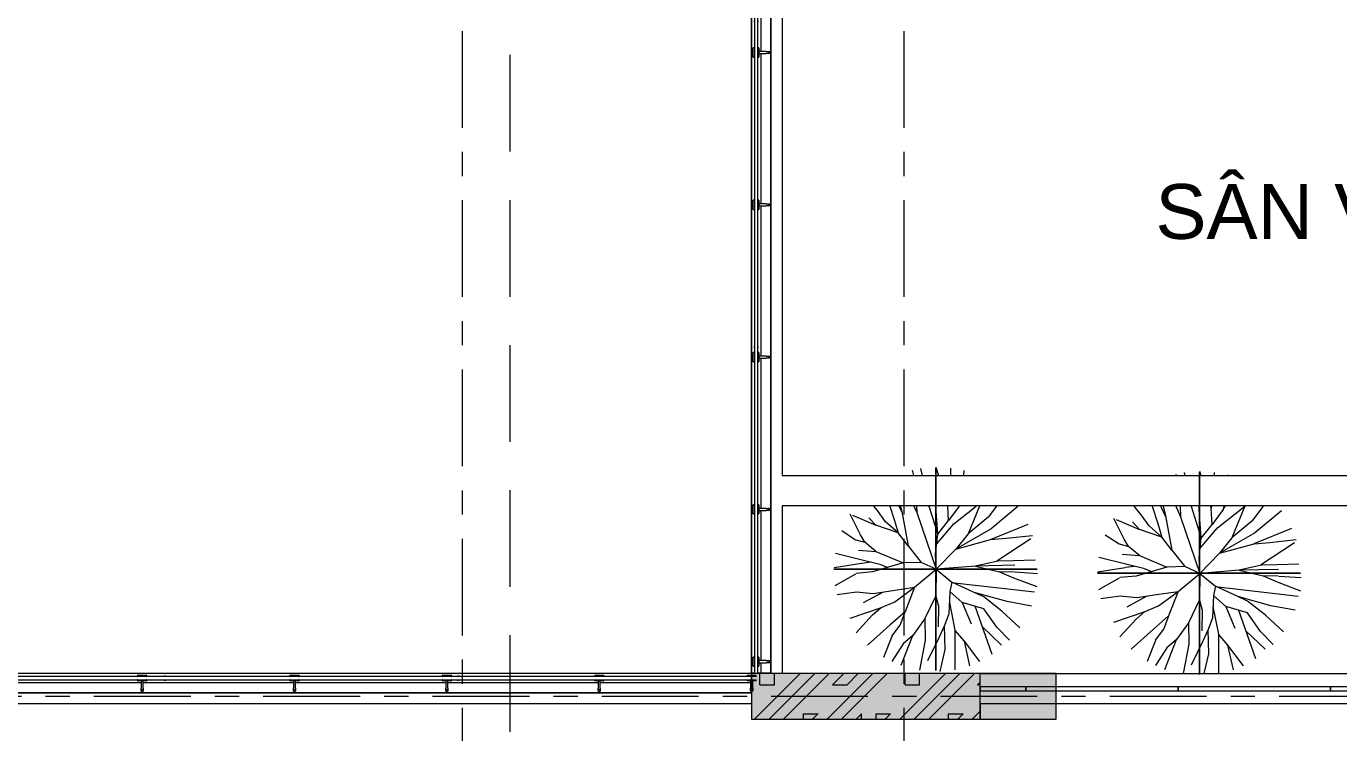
# Model space of a CAD drawing. Header units: millimetres. Extents: x -20144 to 117103, y -11426 to 48263.
# Drawn here: x 85140 to 93754, y 11211 to 15850 of the extents above; entities that cross this region are included whole.
import ezdxf

# ---------------------------------------------------------------- set-up
doc = ezdxf.new("R2010")
doc.units = ezdxf.units.MM
doc.linetypes.add('Grid Line', pattern=[22.225, 12.7, -3.175, 3.175, -3.175])
doc.linetypes.add('HIDDEN2', pattern=[4.7625, 3.175, -1.5875])
for name, color, linetype, lineweight in [('CHU', 181, 'Continuous', 5), ('KI-HIEU-1', 151, 'Continuous', 9), ('KINH', 152, 'Continuous', 5), ('L-SITE', 91, 'Continuous', 5), ('NET CAT', 3, 'Continuous', 5), ('NET THAY 1', 41, 'Continuous', 5), ('NET THAY 2', 55, 'Continuous', 5), ('NET-THAY', 2, 'Continuous', 15), ('TRUC', 225, 'Continuous', 5)]:
    doc.layers.add(name, color=color, linetype=linetype, lineweight=lineweight)
doc.styles.add('Arial_4', font='arial.ttf', dxfattribs={"height": 360})

# ---------------------------------------------------------------- blocks, each defined once
blk = doc.blocks.new('ALC1807-ASCENT PLAZA-KET CAU 1_rvt-1-MẶT BẰNG TẦNG 5 ĐẾN TẦNG 22')
at = {"layer": 'NET CAT'}
blk.add_hatch(color=7, dxfattribs=at).paths.add_polyline_path([(20900.5, 11299.9), (20900.5, 11599.9), (18900.5, 11599.9), (18900.5, 11299.9), (20000.5, 11299.9)], flags=0)
at = {"layer": 'NET CAT', "color": 90, "lineweight": 13}
for p, q in [((19750.5, 11599.9), (18900.5, 11599.9)), ((18900.5, 11599.9), (18900.5, 11299.9)), ((20900.5, 11599.9), (20000.5, 11599.9)), ((20900.5, 11299.9), (20900.5, 11599.9)), ((18900.5, 11299.9), (20900.5, 11299.9))]:
    blk.add_line(p, q, dxfattribs=at)
at = {"layer": 'NET-THAY', "color": 50}
blk.add_line((18900.5, 11599.9), (18890.5, 11599.9), dxfattribs=at)
blk = doc.blocks.new('Railing - NBS_RailInfillPnl_Post-721024-MẶT BẰNG TẦNG 23')
at = {"layer": 'NET THAY 2'}
for p, q in [((-13, -5), (-13, 5)), ((13, 5), (13, -5))]:
    blk.add_line(p, q, dxfattribs=at)
blk = doc.blocks.new('Railing - Railing-575628-MẶT BẰNG TẦNG 23')
at = {"layer": 'NET THAY 1'}
for p, q in [((18900.5, 11599.9), (11200.5, 11599.9)), ((18900.5, 11599.9), (18900.5, 11589.9)), ((11893.9, 11539.9), (11200.5, 11539.9)), ((11200.5, 11472.9), (18900.5, 11472.9)), ((18900.5, 11472.9), (11200.5, 11472.9)), ((12893.9, 11539.9), (11907.2, 11539.9)), ((13893.9, 11539.9), (12907.2, 11539.9)), ((14893.9, 11539.9), (13907.2, 11539.9)), ((15893.9, 11539.9), (14907.2, 11539.9)), ((16893.9, 11539.9), (15907.2, 11539.9)), ((17893.9, 11539.9), (16907.2, 11539.9)), ((18893.9, 11539.9), (17907.2, 11539.9)), ((18900.5, 11503.7), (18900.5, 11494.3)), ((18900.5, 11481.8), (18900.5, 11472.9))]:
    blk.add_line(p, q, dxfattribs=at)
at = {"extrusion": (0, 0, -1), "zscale": -1, "rotation": 90.00000000000236}
for p in [(-13125, 11569.9), (-15050.2, 11569.9), (-16975.3, 11569.9)]:
    blk.add_blockref('Railing - NBS_RailInfillPnl_Post-721024-MẶT BẰNG TẦNG 23', p, dxfattribs=at)
blk = doc.blocks.new('Top Rail Type - Top Rail_Internal_-575632-MẶT BẰNG TẦNG 23')
at = {"layer": 'NET THAY 1'}
for p, q in [((11871.5, 11580.7), (11199.9, 11580.7)), ((11199.9, 11580.7), (11199.9, 11559.2)), ((11199.9, 11559.2), (11874.5, 11559.2)), ((11926.4, 11559.2), (12874.5, 11559.2)), ((12871.5, 11580.7), (11929.4, 11580.7)), ((12926.4, 11559.2), (13874.5, 11559.2)), ((13871.5, 11580.7), (12929.4, 11580.7)), ((13926.4, 11559.2), (14874.5, 11559.2)), ((14871.5, 11580.7), (13929.4, 11580.7)), ((14926.4, 11559.2), (15874.5, 11559.2)), ((15871.5, 11580.7), (14929.4, 11580.7)), ((15926.4, 11559.2), (16874.5, 11559.2)), ((16871.5, 11580.7), (15929.4, 11580.7)), ((16926.4, 11559.2), (17874.5, 11559.2)), ((17871.5, 11580.7), (16929.4, 11580.7)), ((17926.4, 11559.2), (18874.5, 11559.2)), ((18871.5, 11580.7), (17929.4, 11580.7)), ((18900.5, 11559.2), (18900.5, 11580.7))]:
    blk.add_line(p, q, dxfattribs=at)
blk = doc.blocks.new('ALB-RAILING 32 - ALB-BALUSTER-V88-MẶT BẰNG TẦNG 23')
at = {"layer": 'NET THAY 1'}
for p, q in [((-30, 101.1), (-30, 91.9)), ((-30, 101.1), (30, 101.1)), ((-29, 101.1), (-30, 101.1)), ((-30, 91.9), (-29, 91.9)), ((30, 91.9), (-30, 91.9)), ((30, 101.1), (29, 101.1)), ((29, 91.9), (30, 91.9)), ((30, 91.9), (30, 101.1)), ((-30, 70.4), (-30, 63.2)), ((-30, 70.4), (30, 70.4)), ((-29, 70.4), (-30, 70.4)), ((-30, 63.2), (-26, 63.2)), ((30, 63.2), (-30, 63.2)), ((-7, 63.2), (-7, 15)), ((7, 15), (7, 63.2)), ((30, 70.4), (29, 70.4)), ((29, 63.2), (30, 63.2)), ((30, 63.2), (30, 70.4))]:
    blk.add_line(p, q, dxfattribs=at)
at = {"layer": 'NET THAY 1', "flags": 128}
for points in [[(-7, 1.4), (-7, 1.7), (-7, 2), (-7, 2.3), (-7, 2.6), (-7, 3), (-7, 3.3), (-7, 3.7), (-7, 4.1), (-7, 4.5), (-7, 5), (-7, 5.4), (-7, 5.9), (-7, 6.4), (-7, 6.9), (-7, 7.4), (-7, 7.9), (-7, 8.5), (-7, 9), (-7, 9.6), (-7, 10.1), (-7, 10.7), (-7, 11.3), (-7, 11.9), (-7, 12.5), (-7, 13), (-7, 13.6), (-7, 14.2), (-7, 14.8), (-7, 15)], [(7, 0), (7, -0.3), (7, -0.6), (6.9, -0.8), (6.9, -1.1), (6.9, -1.4), (6.8, -1.7)], [(7, 15), (7, 14.4), (7, 13.8), (7, 13.2), (7, 12.6), (7, 12), (7, 11.4), (7, 10.9), (7, 10.3), (7, 9.7), (7, 9.2), (7, 8.6), (7, 8.1), (7, 7.5), (7, 7), (7, 6.5), (7, 6), (7, 5.6), (7, 5.1), (7, 4.7), (7, 4.2), (7, 3.8), (7, 3.4), (7, 3.1), (7, 2.7)], [(-3, -6.3), (-3.2, -6.2), (-3.5, -6.1), (-3.7, -5.9), (-4, -5.8), (-4.2, -5.6), (-4.4, -5.4), (-4.6, -5.3), (-4.8, -5.1), (-5, -4.9), (-5.2, -4.7), (-5.4, -4.5), (-5.6, -4.2), (-5.7, -4), (-5.9, -3.8), (-6, -3.5), (-6.2, -3.3), (-6.3, -3), (-6.4, -2.8), (-6.5, -2.5), (-6.6, -2.3), (-6.7, -2), (-6.8, -1.7), (-6.8, -1.5), (-6.9, -1.2)], [(0, -7), (-0.3, -7), (-0.6, -7), (-0.8, -6.9), (-1.1, -6.9), (-1.4, -6.9), (-1.7, -6.8)], [(6.6, -2.5), (6.4, -2.7), (6.3, -3), (6.2, -3.2), (6.1, -3.5), (5.9, -3.7), (5.8, -4), (5.6, -4.2), (5.4, -4.4), (5.3, -4.6), (5.1, -4.8), (4.9, -5), (4.7, -5.2), (4.5, -5.4), (4.2, -5.6), (4, -5.7), (3.8, -5.9), (3.5, -6), (3.3, -6.2), (3, -6.3), (2.8, -6.4), (2.5, -6.5), (2.3, -6.6), (2, -6.7), (1.7, -6.8), (1.5, -6.8), (1.2, -6.9), (0.9, -6.9), (0.6, -7), (0.4, -7), (0.1, -7), (0, -7)]]:
    blk.add_lwpolyline(points, dxfattribs=at)
at = {"layer": 'NET THAY 1'}
for start, end in [(90, 270), (270, 90)]:
    blk.add_arc((0, 0), 7, start, end, dxfattribs=at)
blk = doc.blocks.new('ALB-RAILING 32 - ALB-BALUSTER-V86-MẶT BẰNG TẦNG 23')
at = {"layer": 'NET THAY 1'}
for p, q in [((-30, 101.1), (-30, 91.9)), ((-30, 101.1), (30, 101.1)), ((-29, 101.1), (-30, 101.1)), ((-30, 91.9), (-29, 91.9)), ((30, 91.9), (-30, 91.9)), ((30, 101.1), (29, 101.1)), ((29, 91.9), (30, 91.9)), ((30, 91.9), (30, 101.1)), ((-30, 70.4), (-30, 63.2)), ((-30, 70.4), (30, 70.4)), ((-29, 70.4), (-30, 70.4)), ((-30, 63.2), (-26, 63.2)), ((30, 63.2), (-30, 63.2)), ((-7, 63.2), (-7, 15)), ((7, 15), (7, 63.2)), ((26, 63.2), (30, 63.2)), ((30, 70.4), (29, 70.4)), ((30, 63.2), (30, 70.4))]:
    blk.add_line(p, q, dxfattribs=at)
at = {"layer": 'NET THAY 1', "flags": 128}
for points in [[(-7, 1.4), (-7, 1.7), (-7, 2), (-7, 2.3), (-7, 2.6), (-7, 3), (-7, 3.3), (-7, 3.7), (-7, 4.1), (-7, 4.5), (-7, 5), (-7, 5.4), (-7, 5.9), (-7, 6.4), (-7, 6.9), (-7, 7.4), (-7, 7.9), (-7, 8.5), (-7, 9), (-7, 9.6), (-7, 10.1), (-7, 10.7), (-7, 11.3), (-7, 11.9), (-7, 12.5), (-7, 13), (-7, 13.6), (-7, 14.2), (-7, 14.8), (-7, 15)], [(7, 0), (7, -0.3), (7, -0.6), (6.9, -0.8), (6.9, -1.1), (6.9, -1.4), (6.8, -1.7)], [(7, 15), (7, 14.4), (7, 13.8), (7, 13.2), (7, 12.6), (7, 12), (7, 11.4), (7, 10.9), (7, 10.3), (7, 9.7), (7, 9.2), (7, 8.6), (7, 8.1), (7, 7.5), (7, 7), (7, 6.5), (7, 6), (7, 5.6), (7, 5.1), (7, 4.7), (7, 4.2), (7, 3.8), (7, 3.4), (7, 3.1), (7, 2.7)], [(-3, -6.3), (-3.2, -6.2), (-3.5, -6.1), (-3.7, -5.9), (-4, -5.8), (-4.2, -5.6), (-4.4, -5.4), (-4.6, -5.3), (-4.8, -5.1), (-5, -4.9), (-5.2, -4.7), (-5.4, -4.5), (-5.6, -4.2), (-5.7, -4), (-5.9, -3.8), (-6, -3.5), (-6.2, -3.3), (-6.3, -3), (-6.4, -2.8), (-6.5, -2.5), (-6.6, -2.3), (-6.7, -2), (-6.8, -1.7), (-6.8, -1.5), (-6.9, -1.2)], [(0, -7), (-0.3, -7), (-0.6, -7), (-0.8, -6.9), (-1.1, -6.9), (-1.4, -6.9), (-1.7, -6.8)], [(6.6, -2.5), (6.4, -2.7), (6.3, -3), (6.2, -3.2), (6.1, -3.5), (5.9, -3.7), (5.8, -4), (5.6, -4.2), (5.4, -4.4), (5.3, -4.6), (5.1, -4.8), (4.9, -5), (4.7, -5.2), (4.5, -5.4), (4.2, -5.6), (4, -5.7), (3.8, -5.9), (3.5, -6), (3.3, -6.2), (3, -6.3), (2.8, -6.4), (2.5, -6.5), (2.3, -6.6), (2, -6.7), (1.7, -6.8), (1.5, -6.8), (1.2, -6.9), (0.9, -6.9), (0.6, -7), (0.4, -7), (0.1, -7), (0, -7)]]:
    blk.add_lwpolyline(points, dxfattribs=at)
at = {"layer": 'NET THAY 1'}
for start, end in [(90, 270), (270, 90)]:
    blk.add_arc((0, 0), 7, start, end, dxfattribs=at)
blk = doc.blocks.new('Railing - NBS_RailInfillPnl_Post-720245-MẶT BẰNG TẦNG 23')
at = {"layer": 'NET THAY 2'}
for p, q in [((-13, -5), (-13, 5)), ((13, 5), (-13, 5)), ((13, 5), (13, -5)), ((-13, -5), (13, -5))]:
    blk.add_line(p, q, dxfattribs=at)
blk = doc.blocks.new('Railing - Railing-575671-MẶT BẰNG TẦNG 23')
at = {"layer": 'NET THAY 1'}
for p, q in [((18900.5, 18049.9), (18900.5, 11602.1)), ((18900.5, 18049.9), (22750.5, 18049.9)), ((18960.5, 17989.9), (18960.5, 17684.3)), ((18960.5, 17989.9), (19743.9, 17989.9)), ((19027.5, 11602.1), (19027.5, 17922.9)), ((19027.5, 17922.9), (22750.5, 17922.9)), ((19027.5, 17922.9), (19027.5, 11602.1)), ((19027.5, 17922.9), (22750.5, 17922.9)), ((19757.3, 17989.9), (20743.9, 17989.9)), ((20757.3, 17989.9), (21743.9, 17989.9)), ((21757.3, 17989.9), (22743.9, 17989.9)), ((18960.5, 17670.9), (18960.5, 16684.3)), ((18960.5, 16670.9), (18960.5, 15684.3)), ((18960.5, 15670.9), (18960.5, 14684.3)), ((18960.5, 14670.9), (18960.5, 13684.3)), ((18960.5, 13670.9), (18960.5, 12684.3)), ((18960.5, 12670.9), (18960.5, 11684.3)), ((18960.5, 11670.9), (18960.5, 11602.1)), ((18919.8, 11602.1), (18900.5, 11602.1)), ((18960.5, 11602.1), (18941.3, 11602.1)), ((18970.5, 11602.1), (18960.5, 11602.1)), ((19015.5, 11602.1), (18970.5, 11602.1)), ((19027.5, 11602.1), (19015.5, 11602.1))]:
    blk.add_line(p, q, dxfattribs=at)
for points, knots in [([(18970.5, 17979.9), (18969.6, 17980.8), (18968.3, 17982.1), (18966.7, 17983.8), (18965.7, 17984.8), (18965, 17985.5), (18964.3, 17986.2), (18963.6, 17986.9), (18963, 17987.5), (18962.4, 17988), (18961.8, 17988.6), (18961.3, 17989.2), (18960.7, 17989.8), (18960.5, 17989.9), (18960.5, 17989.9)], [-1, -1, -1, -1, -0.833333, -0.75, -0.666667, -0.625, -0.583333, -0.5, -0.458333, -0.416667, -0.333333, -0.25, -0.166667, 0, 0, 0, 0]), ([(19027.5, 17922.9), (19027.5, 17922.9), (19027.3, 17923.1), (19026.6, 17923.8), (19025.9, 17924.5), (19025.2, 17925.2), (19024.5, 17925.9), (19023.8, 17926.6), (19023, 17927.4), (19022.2, 17928.3), (19021.3, 17929.2), (19020.1, 17930.3), (19018.1, 17932.3), (19016.6, 17933.9), (19015.5, 17934.9)], [-1, -1, -1, -1, -0.833333, -0.75, -0.666667, -0.583333, -0.541667, -0.5, -0.416667, -0.375, -0.333333, -0.25, -0.166667, 0, 0, 0, 0])]:
    blk.add_open_spline(points, degree=3, knots=knots, dxfattribs=at)
at = {"extrusion": (0, 0, -1), "zscale": -1, "rotation": 90}
for name, p in [('Railing - NBS_RailInfillPnl_Post-720245-MẶT BẰNG TẦNG 23', (-18930.5, 18019.9)), ('Railing - NBS_RailInfillPnl_Post-721024-MẶT BẰNG TẦNG 23', (-20840.5, 18019.9))]:
    blk.add_blockref(name, p, dxfattribs=at)
at = {"extrusion": (0, 0, -1), "zscale": -1}
for p in [(-18930.5, 15880.7), (-18930.5, 13741.4)]:
    blk.add_blockref('Railing - NBS_RailInfillPnl_Post-721024-MẶT BẰNG TẦNG 23', p, dxfattribs=at)
blk = doc.blocks.new('Top Rail Type - Top Rail_Internal_-575676-MẶT BẰNG TẦNG 23')
at = {"layer": 'NET THAY 1'}
for p, q in [((18925.5, 18030.7), (18919.8, 18030.7)), ((18919.8, 18030.7), (18919.8, 17706.5)), ((19721.5, 18030.7), (18935.5, 18030.7)), ((18941.3, 17703.5), (18941.3, 18009.2)), ((18941.3, 18009.2), (19724.5, 18009.2)), ((19776.5, 18009.2), (20724.5, 18009.2)), ((20721.5, 18030.7), (19779.5, 18030.7)), ((20776.5, 18009.2), (21724.5, 18009.2)), ((21721.5, 18030.7), (20779.5, 18030.7)), ((21776.5, 18009.2), (22724.5, 18009.2)), ((22721.5, 18030.7), (21779.5, 18030.7)), ((22750.5, 18009.2), (22750.5, 18030.7)), ((18919.8, 17648.6), (18919.8, 16706.5)), ((18941.3, 16703.5), (18941.3, 17651.6)), ((18919.8, 16648.6), (18919.8, 15706.5)), ((18941.3, 15703.5), (18941.3, 16651.6)), ((18919.8, 15648.6), (18919.8, 14706.5)), ((18941.3, 14703.5), (18941.3, 15651.6)), ((18919.8, 14648.6), (18919.8, 13706.5)), ((18941.3, 13703.5), (18941.3, 14651.6)), ((18919.8, 13648.6), (18919.8, 12706.5)), ((18941.3, 12703.5), (18941.3, 13651.6)), ((18919.8, 12648.6), (18919.8, 11706.5)), ((18941.3, 11703.5), (18941.3, 12651.6)), ((18919.8, 11648.6), (18919.8, 11602.1)), ((18941.3, 11602.1), (18941.3, 11651.6)), ((18919.8, 11602.1), (18941.3, 11602.1))]:
    blk.add_line(p, q, dxfattribs=at)
blk = doc.blocks.new('System Panel - Glazed-668080-MẶT BẰNG TẦNG 23')
at = {"layer": 'KINH', "lineweight": 9}
for p, q in [((500, 12.7), (-500, 12.7)), ((-500, 12.7), (-500, -12.7)), ((500, -12.7), (500, 12.7)), ((-500, -12.7), (500, -12.7))]:
    blk.add_line(p, q, dxfattribs=at)
blk = doc.blocks.new('System Panel - Glazed-668278-MẶT BẰNG TẦNG 23')
at = {"layer": 'KINH', "lineweight": 9}
for p, q in [((150, 12.7), (-150, 12.7)), ((-150, 12.7), (-150, -12.7)), ((150, -12.7), (150, 12.7)), ((-150, -12.7), (150, -12.7))]:
    blk.add_line(p, q, dxfattribs=at)
blk = doc.blocks.new('CAY XANH 1 - new block_dwg_110_植栽_中_高木 - 落葉1_φ4000_H5500-1445069-IDEA-4th Storey - Detail-V140-MẶT BẰNG TẦNG 23')
at = {"layer": 'L-SITE'}
for p, q in [((-472, 1941), (-443, 1836)), ((-306, 1976), (-277, 1836)), ((-5, 2000), (47, 1836)), ((290, 1836), (285, 1980)), ((541, 1934), (535, 1836)), ((-667, 1111), (-725, 1239)), ((-382, 1239), (-379, 1110)), ((847, 1239), (625, 696)), ((1796, 880), (1057, 580)), ((-1850, 759), (-1578, 578)), ((-1570, 578), (-1398, 529)), ((1855, 599), (1188, 159)), ((-2000, 33), (-1462, 119)), ((-1453, 121), (-1278, 144)), ((-1975, -315), (-1571, -88)), ((1984, -88), (1545, -58)), ((-1423, -653), (-1041, -445)), ((1923, -449), (303, -262)), ((1097, -1672), (762, -724)), ((1278, -1483), (902, -1122)), ((-1024, -1718), (-864, -1308)), ((855, -1808), (552, -1405))]:
    blk.add_line(p, q, dxfattribs=at)
at = {"layer": 'L-SITE', "flags": 128}
for points in [[(-1522, 376), (-1182, 348), (-1399, 530), (-1482, 672), (-1685, 1077)], [(-1640, 1059), (-1182, 862), (-1319, 1008)], [(-698, 1239), (-670, 1129), (-546, 458), (-743, 713), (-989, 932), (-1147, 1149), (-1219, 1239)], [(-906, 1239), (-819, 978), (-743, 713), (-1182, 862)], [(-436, 1239), (-379, 1110), (0, 0), (-295, 133)], [(-141, 1239), (30, 691), (242, 956)], [(1939, 182), (1516, 167), (1206, 162), (773, 64), (0, 0), (-10, 303), (30, 691), (-9, 1239)], [(1180, 1239), (1021, 1024), (625, 696), (384, 396), (0, 0), (305, -251), (268, -432)], [(10, 497), (348, 890), (782, 1239)], [(450, 1239), (242, 956), (226, 1239)], [(1602, 1227), (1074, 790), (384, 396), (1064, 582), (1374, 607), (1887, 662)], [(-1974, 319), (-1451, 187), (-1104, 101), (-945, 37)], [(-1182, 348), (-645, 125), (-1245, -52), (-1564, -80)], [(-546, 458), (-295, 133), (-645, 125)], [(-1683, -957), (-1092, -755), (-807, -637), (-423, -352), (0, 0), (-5, -527)], [(1538, 78), (773, 64), (1241, -50)], [(1865, -721), (1389, -632), (743, -453), (305, -251)], [(1534, -57), (1241, -50), (1512, -168), (1971, -338)], [(-1938, -494), (-1560, -440), (-1235, -475), (-846, -416), (-423, -352), (-610, -834), (-905, -1095), (-1342, -1483)], [(508, -651), (268, -432), (248, -870), (165, -1101)], [(1640, -1145), (1284, -817), (935, -541), (743, -453)], [(-1567, -1243), (-1244, -895), (-1077, -745)], [(-217, -960), (-5, -527), (44, -720), (39, -1126)], [(258, -651), (365, -1191), (365, -1967)], [(1438, -1391), (1191, -1135), (931, -773), (508, -651), (685, -1070)], [(-867, -1310), (-703, -1095), (-608, -832)], [(-321, -1974), (-207, -1385), (-217, -960), (-458, -1297)], [(76, -1999), (175, -1573), (165, -1101), (52, -1342), (-170, -1795)], [(659, -1888), (552, -1405), (365, -1191)], [(-682, -1880), (-458, -1297), (-645, -1459), (-866, -1803)]]:
    blk.add_lwpolyline(points, dxfattribs=at)
blk = doc.blocks.new('CAY XANH 1 - new block_dwg-V141-MẶT BẰNG TẦNG 23')
at = {"xscale": 0.5, "yscale": 0.5, "zscale": 0.5}
blk.add_blockref('CAY XANH 1 - new block_dwg_110_植栽_中_高木 - 落葉1_φ4000_H5500-1445069-IDEA-4th Storey - Detail-V140-MẶT BẰNG TẦNG 23', (-494874, 495980), dxfattribs=at)
blk = doc.blocks.new('CAY XANH 1 - CAY XANH_dwg-714093-MẶT BẰNG TẦNG 23')
at = {"layer": 'L-SITE'}
for p, q in [((28746.5, 0), (28733, 0)), ((28788.3, 0), (28770.7, 0)), ((28931.4, 0), (28921.9, 0)), ((29155.3, 0), (29164.1, 0))]:
    blk.add_line(p, q, dxfattribs=at)
at = {"layer": 'L-SITE', "flags": 128}
for points in [[(28694.1, 0), (28684.6, 0), (28661.3, 0), (28659.4, 0), (28644, 0), (28634.5, 0), (28611.2, 0), (28603.7, 0), (28594.2, 0), (28603.7, 0), (28609.6, 0), (28592.2, 0), (28570.9, 0), (28578.4, 0), (28603.7, 0), (28662, 0), (28642.6, 0), (28600.1, 0), (28579.1, 0), (28609.9, 0), (28604, 0), (28575.2, 0), (28563.7, 0), (28584.7, 0), (28609.9, 0), (28613.8, 0), (28600.1, 0), (28611.8, 0), (28638.7, 0), (28677.6, 0), (28708.4, 0), (28713.9, 0), (28725.7, 0), (28715.9, 0), (28712.3, 0), (28702.5, 0), (28691, 0), (28706.4, 0), (28731.3, 0), (28735.2, 0), (28750.6, 0), (28756.5, 0), (28781.4, 0), (28806.3, 0), (28821.7, 0), (28833.5, 0), (28837.1, 0), (28862.3, 0), (28883.3, 0), (28898.7, 0), (28916, 0), (28931.4, 0)], [(28647.5, 0), (28660.7, 0), (28678.3, 0), (28673.9, 0), (28669.5, 0), (28647.5, 0)], [(29039.2, 0), (29014.3, 0), (28989.4, 0), (28974, 0), (28975.7, 0), (28958.6, 0), (28943.2, 0), (28925.9, 0), (28918, 0), (28931.4, 0), (28920, 0), (28895.1, 0), (28877.7, 0), (28821.5, 0), (28814, 0), (28794.6, 0), (28769.7, 0), (28707.5, 0), (28715.4, 0), (28722.9, 0), (28717.3, 0), (28707.5, 0), (28702, 0), (28694.1, 0)], [(28752.4, 0), (28737, 0), (28715.7, 0)], [(28715.7, 0), (28725.2, 0), (28721.6, 0), (28735, 0), (28740.6, 0), (28746.5, 0), (28765.8, 0), (28752.4, 0)], [(28733, 0), (28738.9, 0), (28756, 0), (28765.8, 0), (28771.4, 0), (28775.3, 0), (28781.2, 0), (28788.7, 0), (28792.7, 0), (28732.7, 0)], [(28732.7, 0), (28740.3, 0), (28815.9, 0), (28825.4, 0), (28881.6, 0), (28895.1, 0), (28898.7, 0), (28889.2, 0), (28895.1, 0), (28904.6, 0), (28921.9, 0), (28927.8, 0)], [(28763.8, 0), (28748.4, 0), (28746.5, 0)], [(28785.1, 0), (28788.7, 0), (28790.7, 0), (28785.1, 0), (28763.8, 0)], [(28770.7, 0), (28768.5, 0), (28779.5, 0), (28788.3, 0)], [(28817.6, 0), (28796.6, 0), (28785.1, 0)], [(28921.9, 0), (28908.5, 0), (28910.5, 0), (28893.1, 0), (28898.7, 0), (28893.1, 0), (28867.9, 0), (28812, 0)], [(28812, 0), (28823.5, 0), (28817.6, 0)], [(28927.8, 0), (28939.3, 0), (28941.3, 0), (28946.8, 0), (28956.7, 0), (28933.4, 0), (28921.9, 0), (28931.4, 0), (28946.8, 0), (28962.2, 0), (28970.1, 0), (28981.6, 0), (28995, 0)], [(29091.3, 0), (29110.6, 0), (29116.2, 0), (29106.7, 0), (29089.3, 0), (29081.8, 0), (29072, 0), (29058.5, 0), (29037.2, 0), (29033.6, 0), (29018.2, 0), (29008.4, 0), (29002.8, 0), (28997, 0), (28983.5, 0), (28966.2, 0), (28958.6, 0), (28956.7, 0), (28939.3, 0), (28921.9, 0)], [(28921.9, 0), (28931.4, 0), (28933.4, 0), (28943.2, 0), (28956.7, 0), (28954.7, 0), (28958.6, 0), (28975.7, 0), (28981.6, 0), (28987.5, 0), (29004.8, 0), (29037.2, 0), (29047.1, 0), (29053, 0), (29041.2, 0), (29043.1, 0), (29051, 0), (29068.4, 0)], [(28995, 0), (29010.4, 0), (29025.8, 0), (29020.2, 0), (29006.5, 0)], [(29006.5, 0), (29025.8, 0), (29029.7, 0), (29018.2, 0), (29025.8, 0), (29045.1, 0), (29053, 0), (29062.5, 0), (29070, 0), (29083.8, 0), (29108.7, 0), (29114.5, 0)], [(29312.7, 0), (29293.4, 0), (29302.9, 0), (29316.3, 0), (29320.3, 0), (29302.9, 0), (29285.5, 0), (29262.6, 0), (29270.1, 0), (29304.9, 0), (29312.7, 0), (29304.9, 0), (29297.3, 0), (29281.9, 0), (29327.3, 0), (29348.6, 0), (29330.1, 0), (29343.5, 0), (29390.9, 0), (29381.4, 0), (29362, 0), (29366, 0), (29373.5, 0), (29352.5, 0), (29344.7, 0), (29331.2, 0), (29311.9, 0), (29298.5, 0), (29229.9, 0), (29212.5, 0), (29205, 0), (29176.1, 0), (29168.3, 0), (29150.9, 0), (29145.3, 0), (29160.7, 0), (29174.2, 0), (29170.2, 0), (29152.9, 0), (29145.3, 0), (29102.8, 0), (29106.7, 0), (29070, 0), (29043.1, 0), (29037.2, 0)], [(29037.2, 0), (29058.5, 0), (29072, 0), (29087.4, 0), (29099.2, 0), (29089.3, 0), (29075.9, 0), (29068.4, 0), (29104.7, 0), (29116.2, 0)], [(29116.2, 0), (29091.3, 0), (29083.8, 0), (29070, 0), (29049, 0), (29039.2, 0)], [(29068.4, 0), (29056.6, 0), (29060.5, 0), (29112.3, 0), (29147, 0), (29158.4, 0), (29135.5, 0), (29131.6, 0), (29147, 0), (29162.4, 0), (29169.9, 0), (29187.3, 0), (29195.1, 0), (29222, 0), (29233.5, 0), (29256.7, 0), (29210.9, 0), (29220.4, 0), (29208.6, 0), (29224, 0), (29237.7, 0), (29247.2, 0), (29260.6, 0), (29268.5, 0), (29283.9, 0), (29299.3, 0), (29312.7, 0)], [(29114.5, 0), (29100.8, 0), (29091.3, 0)], [(29160.7, 0), (29147, 0), (29133.5, 0), (29139.4, 0), (29162.4, 0), (29170.2, 0), (29154.8, 0)], [(29164.1, 0), (29172.9, 0), (29179.5, 0), (29192.7, 0), (29186.1, 0), (29150.9, 0), (29144.3, 0), (29137.8, 0), (29144.3, 0), (29155.3, 0)], [(29154.8, 0), (29162.4, 0), (29181.7, 0), (29191.5, 0), (29185.6, 0), (29212.5, 0), (29224, 0), (29205, 0), (29199.1, 0), (29177.8, 0), (29179.7, 0)], [(29179.7, 0), (29174.2, 0), (29160.7, 0)], [(29221.3, 0), (29199.3, 0), (29186.1, 0), (29199.3, 0)], [(29199.3, 0), (29210.3, 0), (29230.1, 0), (29241.1, 0), (29283.4, 0), (29301, 0), (29296.6, 0), (29238.9, 0), (29241.1, 0), (29225.7, 0), (29221.3, 0)]]:
    blk.add_lwpolyline(points, dxfattribs=at)
for points in [[(28645.7, 0), (28641.3, 0), (28706.9, 0), (28676.5, 0), (28672.1, 0), (28685.3, 0), (28676.5, 0)], [(28690.8, 0), (28669.5, 0), (28662, 0), (28675.4, 0), (28681, 0), (28698.3, 0), (28700.3, 0)], [(28737.7, 0), (28750.9, 0), (28759.7, 0), (28755.3, 0), (28737.7, 0), (28711.3, 0), (28700.3, 0), (28698.1, 0), (28715.7, 0), (28717.9, 0), (28722.3, 0), (28739.9, 0)], [(28785.9, 0), (28783.7, 0), (28768.3, 0), (28757.3, 0), (28752.9, 0), (28748.5, 0), (28768.3, 0), (28777.1, 0)], [(28904.6, 0), (28915.6, 0), (28871.6, 0), (28805.9, 0), (28810.3, 0), (28803.7, 0), (28873.8, 0), (28882.6, 0)], [(28871.6, 0), (28858.4, 0), (28851.8, 0), (28862.8, 0)], [(28898, 0), (28909, 0), (28928.8, 0), (28931, 0), (28935.4, 0), (28942, 0), (28931, 0), (28909, 0), (28880.4, 0)], [(28926.6, 0), (28942, 0), (28957.4, 0), (28950.8, 0), (28975, 0), (28957.4, 0), (28948.6, 0), (28915.6, 0)], [(28970.6, 0), (28975, 0), (28957.4, 0), (28942, 0), (28955.2, 0), (28950.8, 0)], [(29036.6, 0), (29043.2, 0), (29045.4, 0), (29025.6, 0), (29023.4, 0)], [(29118, 0), (29115.8, 0), (29135.6, 0), (29140, 0), (29129, 0)], [(29157.5, 0), (29161.9, 0), (29190.5, 0), (29194.9, 0), (29192.7, 0), (29205.9, 0), (29225.7, 0), (29219.1, 0), (29205.9, 0), (29203.7, 0), (29192.7, 0), (29164.1, 0)], [(29287, 0), (29239.4, 0), (29231.8, 0), (29294.6, 0), (29300.5, 0), (29319.8, 0), (29304.4, 0)]]:
    blk.add_lwpolyline(points, close=True, dxfattribs=at)
blk = doc.blocks.new('CAY XANH 1 - CAY XANH_dwg-714092-MẶT BẰNG TẦNG 23')
at = {"layer": 'L-SITE'}
for p, q in [((0, -28746.5), (0, -28733)), ((0, -28788.3), (0, -28770.7)), ((0, -28931.4), (0, -28921.9)), ((0, -29155.3), (0, -29164.1))]:
    blk.add_line(p, q, dxfattribs=at)
at = {"layer": 'L-SITE', "flags": 128}
for points in [[(0, -28694.1), (0, -28684.6), (0, -28661.3), (0, -28659.4), (0, -28644), (0, -28634.5), (0, -28611.2), (0, -28603.7), (0, -28594.2), (0, -28603.7), (0, -28609.6), (0, -28592.2), (0, -28570.9), (0, -28578.4), (0, -28603.7), (0, -28662), (0, -28642.6), (0, -28600.1), (0, -28579.1), (0, -28609.9), (0, -28604), (0, -28575.2), (0, -28563.7), (0, -28584.7), (0, -28609.9), (0, -28613.8), (0, -28600.1), (0, -28611.8), (0, -28638.7), (0, -28677.6), (0, -28708.4), (0, -28713.9), (0, -28725.7), (0, -28715.9), (0, -28712.3), (0, -28702.5), (0, -28691), (0, -28706.4), (0, -28731.3), (0, -28735.2), (0, -28750.6), (0, -28756.5), (0, -28781.4), (0, -28806.3), (0, -28821.7), (0, -28833.5), (0, -28837.1), (0, -28862.3), (0, -28883.3), (0, -28898.7), (0, -28916), (0, -28931.4)], [(0, -28647.5), (0, -28660.7), (0, -28678.3), (0, -28673.9), (0, -28669.5), (0, -28647.5)], [(0, -29039.2), (0, -29014.3), (0, -28989.4), (0, -28974), (0, -28975.7), (0, -28958.6), (0, -28943.2), (0, -28925.9), (0, -28918), (0, -28931.4), (0, -28920), (0, -28895.1), (0, -28877.7), (0, -28821.5), (0, -28814), (0, -28794.6), (0, -28769.7), (0, -28707.5), (0, -28715.4), (0, -28722.9), (0, -28717.3), (0, -28707.5), (0, -28702), (0, -28694.1)], [(0, -28752.4), (0, -28737), (0, -28715.7)], [(0, -28715.7), (0, -28725.2), (0, -28721.6), (0, -28735), (0, -28740.6), (0, -28746.5), (0, -28765.8), (0, -28752.4)], [(0, -28733), (0, -28738.9), (0, -28756), (0, -28765.8), (0, -28771.4), (0, -28775.3), (0, -28781.2), (0, -28788.7), (0, -28792.7), (0, -28732.7)], [(0, -28732.7), (0, -28740.3), (0, -28815.9), (0, -28825.4), (0, -28881.6), (0, -28895.1), (0, -28898.7), (0, -28889.2), (0, -28895.1), (0, -28904.6), (0, -28921.9), (0, -28927.8)], [(0, -28763.8), (0, -28748.4), (0, -28746.5)], [(0, -28785.1), (0, -28788.7), (0, -28790.7), (0, -28785.1), (0, -28763.8)], [(0, -28770.7), (0, -28768.5), (0, -28779.5), (0, -28788.3)], [(0, -28817.6), (0, -28796.6), (0, -28785.1)], [(0, -28921.9), (0, -28908.5), (0, -28910.5), (0, -28893.1), (0, -28898.7), (0, -28893.1), (0, -28867.9), (0, -28812)], [(0, -28812), (0, -28823.5), (0, -28817.6)], [(0, -28927.8), (0, -28939.3), (0, -28941.3), (0, -28946.8), (0, -28956.7), (0, -28933.4), (0, -28921.9), (0, -28931.4), (0, -28946.8), (0, -28962.2), (0, -28970.1), (0, -28981.6), (0, -28995)], [(0, -29091.3), (0, -29110.6), (0, -29116.2), (0, -29106.7), (0, -29089.3), (0, -29081.8), (0, -29072), (0, -29058.5), (0, -29037.2), (0, -29033.6), (0, -29018.2), (0, -29008.4), (0, -29002.8), (0, -28997), (0, -28983.5), (0, -28966.2), (0, -28958.6), (0, -28956.7), (0, -28939.3), (0, -28921.9)], [(0, -28921.9), (0, -28931.4), (0, -28933.4), (0, -28943.2), (0, -28956.7), (0, -28954.7), (0, -28958.6), (0, -28975.7), (0, -28981.6), (0, -28987.5), (0, -29004.8), (0, -29037.2), (0, -29047.1), (0, -29053), (0, -29041.2), (0, -29043.1), (0, -29051), (0, -29068.4)], [(0, -28995), (0, -29010.4), (0, -29025.8), (0, -29020.2), (0, -29006.5)], [(0, -29006.5), (0, -29025.8), (0, -29029.7), (0, -29018.2), (0, -29025.8), (0, -29045.1), (0, -29053), (0, -29062.5), (0, -29070), (0, -29083.8), (0, -29108.7), (0, -29114.5)], [(0, -29312.7), (0, -29293.4), (0, -29302.9), (0, -29316.3), (0, -29320.3), (0, -29302.9), (0, -29285.5), (0, -29262.6), (0, -29270.1), (0, -29304.9), (0, -29312.7), (0, -29304.9), (0, -29297.3), (0, -29281.9), (0, -29327.3), (0, -29348.6), (0, -29330.1), (0, -29343.5), (0, -29390.9), (0, -29381.4), (0, -29362), (0, -29366), (0, -29373.5), (0, -29352.5), (0, -29344.7), (0, -29331.2), (0, -29311.9), (0, -29298.5), (0, -29229.9), (0, -29212.5), (0, -29205), (0, -29176.1), (0, -29168.3), (0, -29150.9), (0, -29145.3), (0, -29160.7), (0, -29174.2), (0, -29170.2), (0, -29152.9), (0, -29145.3), (0, -29102.8), (0, -29106.7), (0, -29070), (0, -29043.1), (0, -29037.2)], [(0, -29037.2), (0, -29058.5), (0, -29072), (0, -29087.4), (0, -29099.2), (0, -29089.3), (0, -29075.9), (0, -29068.4), (0, -29104.7), (0, -29116.2)], [(0, -29116.2), (0, -29091.3), (0, -29083.8), (0, -29070), (0, -29049), (0, -29039.2)], [(0, -29068.4), (0, -29056.6), (0, -29060.5), (0, -29112.3), (0, -29147), (0, -29158.4), (0, -29135.5), (0, -29131.6), (0, -29147), (0, -29162.4), (0, -29169.9), (0, -29187.3), (0, -29195.1), (0, -29222), (0, -29233.5), (0, -29256.7), (0, -29210.9), (0, -29220.4), (0, -29208.6), (0, -29224), (0, -29237.7), (0, -29247.2), (0, -29260.6), (0, -29268.5), (0, -29283.9), (0, -29299.3), (0, -29312.7)], [(0, -29114.5), (0, -29100.8), (0, -29091.3)], [(0, -29160.7), (0, -29147), (0, -29133.5), (0, -29139.4), (0, -29162.4), (0, -29170.2), (0, -29154.8)], [(0, -29164.1), (0, -29172.9), (0, -29179.5), (0, -29192.7), (0, -29186.1), (0, -29150.9), (0, -29144.3), (0, -29137.8), (0, -29144.3), (0, -29155.3)], [(0, -29154.8), (0, -29162.4), (0, -29181.7), (0, -29191.5), (0, -29185.6), (0, -29212.5), (0, -29224), (0, -29205), (0, -29199.1), (0, -29177.8), (0, -29179.7)], [(0, -29179.7), (0, -29174.2), (0, -29160.7)], [(0, -29221.3), (0, -29199.3), (0, -29186.1), (0, -29199.3)], [(0, -29199.3), (0, -29210.3), (0, -29230.1), (0, -29241.1), (0, -29283.4), (0, -29301), (0, -29296.6), (0, -29238.9), (0, -29241.1), (0, -29225.7), (0, -29221.3)]]:
    blk.add_lwpolyline(points, dxfattribs=at)
for points in [[(0, -28645.7), (0, -28641.3), (0, -28706.9), (0, -28676.5), (0, -28672.1), (0, -28685.3), (0, -28676.5)], [(0, -28690.8), (0, -28669.5), (0, -28662), (0, -28675.4), (0, -28681), (0, -28698.3), (0, -28700.3)], [(0, -28737.7), (0, -28750.9), (0, -28759.7), (0, -28755.3), (0, -28737.7), (0, -28711.3), (0, -28700.3), (0, -28698.1), (0, -28715.7), (0, -28717.9), (0, -28722.3), (0, -28739.9)], [(0, -28785.9), (0, -28783.7), (0, -28768.3), (0, -28757.3), (0, -28752.9), (0, -28748.5), (0, -28768.3), (0, -28777.1)], [(0, -28904.6), (0, -28915.6), (0, -28871.6), (0, -28805.9), (0, -28810.3), (0, -28803.7), (0, -28873.8), (0, -28882.6)], [(0, -28871.6), (0, -28858.4), (0, -28851.8), (0, -28862.8)], [(0, -28898), (0, -28909), (0, -28928.8), (0, -28931), (0, -28935.4), (0, -28942), (0, -28931), (0, -28909), (0, -28880.4)], [(0, -28926.6), (0, -28942), (0, -28957.4), (0, -28950.8), (0, -28975), (0, -28957.4), (0, -28948.6), (0, -28915.6)], [(0, -28970.6), (0, -28975), (0, -28957.4), (0, -28942), (0, -28955.2), (0, -28950.8)], [(0, -29036.6), (0, -29043.2), (0, -29045.4), (0, -29025.6), (0, -29023.4)], [(0, -29118), (0, -29115.8), (0, -29135.6), (0, -29140), (0, -29129)], [(0, -29157.5), (0, -29161.9), (0, -29190.5), (0, -29194.9), (0, -29192.7), (0, -29205.9), (0, -29225.7), (0, -29219.1), (0, -29205.9), (0, -29203.7), (0, -29192.7), (0, -29164.1)], [(0, -29287), (0, -29239.4), (0, -29231.8), (0, -29294.6), (0, -29300.5), (0, -29319.8), (0, -29304.4)]]:
    blk.add_lwpolyline(points, close=True, dxfattribs=at)
blk = doc.blocks.new('CAY XANH 1 - CAY XANH 1-V142-MẶT BẰNG TẦNG 23')
for name, p, xscale, yscale, zscale in [('CAY XANH 1 - new block_dwg-V141-MẶT BẰNG TẦNG 23', (331762.8, -332503.6), 0.6703958691910499, 0.6703958691910499, 0.6703958691910499), ('CAY XANH 1 - CAY XANH_dwg-714092-MẶT BẰNG TẦNG 23', (0, 46610), 1.608504446305672, 1.608504446305672, 1.608504446305672), ('CAY XANH 1 - CAY XANH_dwg-714093-MẶT BẰNG TẦNG 23', (-46720.7, 0), 1.612196637345681, 1.612196637345681, 1.612196637345681)]:
    blk.add_blockref(name, p, dxfattribs=dict(xscale=xscale, yscale=yscale, zscale=zscale))
blk = doc.blocks.new('CAY XANH 1 - new block_dwg_110_植栽_中_高木 - 落葉1_φ4000_H5500-1445069-IDEA-4th Storey - Detail-V145-MẶT BẰNG TẦNG 23')
at = {"layer": 'L-SITE'}
for p, q in [((-472, 1941), (-465, 1916)), ((-306, 1976), (-294, 1916)), ((-5, 2000), (21, 1916)), ((287, 1916), (285, 1980)), ((541, 1934), (540, 1916)), ((-667, 1111), (-761, 1320)), ((-385, 1320), (-379, 1110)), ((879, 1317), (625, 696)), ((1796, 880), (1057, 580)), ((-1850, 759), (-1578, 578)), ((-1570, 578), (-1398, 529)), ((1855, 599), (1188, 159)), ((-2000, 33), (-1462, 119)), ((-1453, 121), (-1278, 144)), ((-1975, -315), (-1571, -88)), ((1984, -88), (1545, -58)), ((-1423, -653), (-1041, -445)), ((1923, -449), (303, -262)), ((1097, -1672), (762, -724)), ((1278, -1483), (902, -1122)), ((-1024, -1718), (-864, -1308)), ((855, -1808), (552, -1405))]:
    blk.add_line(p, q, dxfattribs=at)
at = {"layer": 'L-SITE', "flags": 128}
for points in [[(-718, 1320), (-670, 1129), (-546, 458), (-743, 713), (-989, 932), (-1147, 1149), (-1283, 1320)], [(-932, 1320), (-819, 978), (-743, 713), (-1182, 862)], [(-471, 1320), (-379, 1110), (0, 0), (-295, 133)], [(-166, 1320), (30, 691), (242, 956)], [(1939, 182), (1516, 167), (1206, 162), (773, 64), (0, 0), (-10, 303), (30, 691), (-10, 1257), (-10, 1320)], [(1240, 1320), (1021, 1024), (625, 696), (384, 396), (0, 0), (305, -251), (268, -432)], [(10, 497), (348, 890), (879, 1317)], [(209, 1320), (224, 1272), (235, 1320)], [(471, 1320), (459, 1252), (499, 1320)], [(-1522, 376), (-1182, 348), (-1399, 530), (-1482, 672), (-1685, 1077)], [(-1640, 1059), (-1182, 862), (-1319, 1008)], [(459, 1252), (242, 956), (224, 1272)], [(1602, 1227), (1074, 790), (384, 396), (1064, 582), (1374, 607), (1887, 662)], [(-1974, 319), (-1451, 187), (-1104, 101), (-945, 37)], [(-1182, 348), (-645, 125), (-1245, -52), (-1564, -80)], [(-546, 458), (-295, 133), (-645, 125)], [(-1683, -957), (-1092, -755), (-807, -637), (-423, -352), (0, 0), (-5, -527)], [(1538, 78), (773, 64), (1241, -50)], [(1865, -721), (1389, -632), (743, -453), (305, -251)], [(1534, -57), (1241, -50), (1512, -168), (1971, -338)], [(-1938, -494), (-1560, -440), (-1235, -475), (-846, -416), (-423, -352), (-610, -834), (-905, -1095), (-1342, -1483)], [(508, -651), (268, -432), (248, -870), (165, -1101)], [(1640, -1145), (1284, -817), (935, -541), (743, -453)], [(-1567, -1243), (-1244, -895), (-1077, -745)], [(-217, -960), (-5, -527), (44, -720), (39, -1126)], [(258, -651), (365, -1191), (365, -1962)], [(1438, -1391), (1191, -1135), (931, -773), (508, -651), (685, -1070)], [(-867, -1310), (-703, -1095), (-608, -832)], [(-319, -1962), (-207, -1385), (-217, -960), (-458, -1297)], [(85, -1962), (175, -1573), (165, -1101), (52, -1342), (-170, -1795)], [(659, -1888), (552, -1405), (365, -1191)], [(-682, -1880), (-458, -1297), (-645, -1459), (-866, -1803)]]:
    blk.add_lwpolyline(points, dxfattribs=at)
blk = doc.blocks.new('CAY XANH 1 - new block_dwg-V146-MẶT BẰNG TẦNG 23')
at = {"xscale": 0.5, "yscale": 0.5, "zscale": 0.5}
blk.add_blockref('CAY XANH 1 - new block_dwg_110_植栽_中_高木 - 落葉1_φ4000_H5500-1445069-IDEA-4th Storey - Detail-V145-MẶT BẰNG TẦNG 23', (-494874, 495980), dxfattribs=at)
blk = doc.blocks.new('CAY XANH 1 - CAY XANH 1-V147-MẶT BẰNG TẦNG 23')
for name, p, xscale, yscale, zscale in [('CAY XANH 1 - new block_dwg-V146-MẶT BẰNG TẦNG 23', (331762.8, -332503.6), 0.6703958691910499, 0.6703958691910499, 0.6703958691910499), ('CAY XANH 1 - CAY XANH_dwg-714092-MẶT BẰNG TẦNG 23', (0, 46610), 1.608504446305672, 1.608504446305672, 1.608504446305672), ('CAY XANH 1 - CAY XANH_dwg-714093-MẶT BẰNG TẦNG 23', (-46720.7, 0), 1.612196637345681, 1.612196637345681, 1.612196637345681)]:
    blk.add_blockref(name, p, dxfattribs=dict(xscale=xscale, yscale=yscale, zscale=zscale))

msp = doc.modelspace()

# ---------------------------------------------------------------- hatches: boundary and pattern name
at = {"layer": 'NET CAT'}
h = msp.add_hatch(dxfattribs=at)
h.set_pattern_fill('FP_1', color=256, style=0, pattern_type=2)
h.set_pattern_definition([(45, (71095.25, 0), (-476.246, 476.246), []), (45, (71190.5, 0), (-476.246, 476.246), []), (45, (71000, 0), (-476.246, 476.246), []), (45, (71476.25, 0), (-476.246, 476.246), []), (45, (71571.5, 0), (-476.246, 476.246), []), (0, (71381, 95.25), (0, 952.5), [95.25, -857.25]), (0, (71476.25, 190.5), (0, 952.5), [95.25, -857.25]), (45, (71381, 95.25), (0, 952.491), [134.683, -1212.342]), (45, (71476.25, 95.25), (0, 952.491), [134.683, -1212.342]), (0, (71381, 95.25), (0, 952.5), [95.25, -857.25]), (90, (70904.75, 95.25), (-952.5, 6e-14), [95.25, -857.25]), (90, (71000, 95.25), (-952.5, 6e-14), [190.5, -762]), (45, (70904.75, 190.5), (0, 952.491), [134.683, -1212.342]), (90, (71762, 381), (-952.5, 6e-14), [95.25, -857.25]), (0, (71666.75, 381), (0, 952.5), [95.25, -857.25]), (45, (71666.75, 381), (0, 952.491), [134.683, -1212.342]), (0, (71857.25, 95.25), (0, 952.5), [95.25, -857.25]), (0, (71857.25, 571.5), (0, 952.5), [95.25, -857.25]), (90, (72047.75, 666.75), (-952.5, 6e-14), [95.25, -857.25]), (45, (71857.25, 571.5), (0, 952.491), [269.367, -1077.66]), (45, (71952.5, 571.5), (0, 952.491), [134.683, -1212.342]), (45, (72143, 762), (0, 952.491), [134.683, -1212.342]), (0, (72143, 857.25), (0, 952.5), [95.25, -857.25]), (90, (72143, 762), (-952.5, 6e-14), [95.25, -857.25]), (0, (71476.25, 762), (0, 952.5), [95.25, -857.25]), (0, (71666.75, 857.25), (0, 952.5), [95.25, -857.25]), (90, (71571.5, 762), (-952.5, 6e-14), [95.25, -857.25]), (90, (71666.75, 762), (-952.5, 6e-14), [95.25, -857.25]), (45, (71476.25, 762), (0, 952.491), [134.684, -1212.342]), (45, (71666.75, 762), (0, 952.491), [134.684, -1212.342]), (135, (71119, 214.8), (-952.491, 6e-14), [134.683, -1212.342]), (135, (71238.1, 333.4), (-952.491, 6e-14), [134.683, -1212.342]), (135, (71309.56, 404.8), (-952.491, 6e-14), [134.683, -1212.342]), (135, (71333.4, 428.6), (-952.491, 6e-14), [134.683, -1212.342]), (135, (71381, 476.25), (-952.491, 6e-14), [134.684, -1212.342]), (135, (71404.8, 500.06), (-952.491, 6e-14), [134.683, -1212.342]), (135, (71476.25, 571.5), (-952.491, 6e-14), [134.684, -1212.342]), (135, (71523.9, 619.1), (-952.491, 6e-14), [134.684, -1212.342]), (45, (71119, 214.8), (0, 952.491), [95.25, -1251.775]), (45, (71238.1, 333.4), (0, 952.491), [67.36, -1279.665]), (45, (71404.8, 500.06), (0, 952.491), [67.36, -1279.665]), (45, (71309.56, 595.3), (0, 952.491), [67.36, -1279.665]), (45, (71476.25, 571.5), (0, 952.491), [67.36, -1279.665]), (45, (71381, 666.75), (0, 952.491), [67.36, -1279.665]), (0, (71024.2, 309.5), (0, 952.5), [190.043, -762.457]), (0, (71238.1, 523.9), (0, 952.5), [95.25, -857.25])])
h.paths.add_polyline_path([(91400.5, 11299.9), (91400.5, 11599.9), (89900.5, 11599.9), (89902.3, 11589.9), (89929.4, 11589.9), (89929.4, 11580.7), (89900.5, 11580.7), (89902.3, 11559.2), (89926.4, 11559.2), (89926.4, 11552), (89907.2, 11551), (89905.4, 11503.7), (89900.5, 11503.7), (89902.3, 11497.8), (89906.6, 11494.8), (89904.6, 11494.8), (89900.5, 11498), (89900.5, 11494.3), (89905.8, 11492.8), (89907.1, 11488.9), (89907.2, 11486.9), (89900.5, 11482), (89900.5, 11299.9), (90899.3, 11299.9)], flags=0)

# ---------------------------------------------------------------- linework, layer by layer
at = {"layer": 'KI-HIEU-1', "linetype": 'HIDDEN2', "ltscale": 200}
msp.add_line((88315.5, -7833.5), (88315.5, 45196.8), dxfattribs=at)
at = {"layer": 'NET CAT', "lineweight": 13}
for p, q in [((91400.5, 11599.9), (89900.5, 11599.9)), ((89900.5, 11599.9), (89900.5, 11589.9)), ((89900.5, 11580.8), (89900.5, 11559.2)), ((91400.5, 11299.9), (91400.5, 11599.9)), ((89900.5, 11503.7), (89900.5, 11494.3)), ((89900.5, 11483.1), (89900.5, 11299.9)), ((89900.5, 11299.9), (91400.5, 11299.9))]:
    msp.add_line(p, q, dxfattribs=at)
at = {"layer": 'NET-THAY', "lineweight": 9}
for p, q in [((89900.5, 11599.9), (89900.5, 18049.9)), ((90100.5, 16549.9), (90100.5, 12899.9)), ((90100.5, 12899.9), (100587.8, 12899.9)), ((100500.5, 12699.9), (90100.5, 12699.9)), ((90100.5, 12699.9), (90100.5, 11599.9)), ((91400.5, 11599.9), (97700.5, 11599.9)), ((89900.5, 11399.9), (82200.5, 11399.9)), ((97700.5, 11399.9), (91400.5, 11399.9)), ((91401, 11399.9), (91401, 11299.9))]:
    msp.add_line(p, q, dxfattribs=at)
at = {"layer": 'TRUC', "linetype": 'Grid Line', "ltscale": 50}
for p, q in [((88000.5, 43599.9), (88000.5, -4500.1)), ((90900.5, 43599.9), (90900.5, -4500.1)), ((114000.5, 11449.9), (58907.6, 11449.9))]:
    msp.add_line(p, q, dxfattribs=at)

# ---------------------------------------------------------------- block references
at = {"lineweight": 5}
msp.add_blockref('ALC1807-ASCENT PLAZA-KET CAU 1_rvt-1-MẶT BẰNG TẦNG 5 ĐẾN TẦNG 22', (71000, -0.1), dxfattribs=at)
at = {"lineweight": 9}
for name, p in [('Railing - Railing-575671-MẶT BẰNG TẦNG 23', (71000, 0)), ('Top Rail Type - Top Rail_Internal_-575676-MẶT BẰNG TẦNG 23', (71000, 0)), ('CAY XANH 1 - CAY XANH 1-V142-MẶT BẰNG TẦNG 23', (91110.5, 12284.9)), ('CAY XANH 1 - CAY XANH 1-V147-MẶT BẰNG TẦNG 23', (92840.9, 12257.9)), ('Top Rail Type - Top Rail_Internal_-575632-MẶT BẰNG TẦNG 23', (71000, 0)), ('Railing - Railing-575628-MẶT BẰNG TẦNG 23', (71000, 0)), ('ALB-RAILING 32 - ALB-BALUSTER-V86-MẶT BẰNG TẦNG 23', (85900.5, 11488.7)), ('ALB-RAILING 32 - ALB-BALUSTER-V86-MẶT BẰNG TẦNG 23', (86900.5, 11488.7)), ('ALB-RAILING 32 - ALB-BALUSTER-V86-MẶT BẰNG TẦNG 23', (87900.5, 11488.7)), ('ALB-RAILING 32 - ALB-BALUSTER-V86-MẶT BẰNG TẦNG 23', (88900.5, 11488.7)), ('ALB-RAILING 32 - ALB-BALUSTER-V88-MẶT BẰNG TẦNG 23', (89900.5, 11488.7))]:
    msp.add_blockref(name, p, dxfattribs=at)
for name, p, rotation in [('ALB-RAILING 32 - ALB-BALUSTER-V86-MẶT BẰNG TẦNG 23', (90011.7, 15677.5), 90), ('ALB-RAILING 32 - ALB-BALUSTER-V86-MẶT BẰNG TẦNG 23', (90011.7, 14677.5), 90), ('ALB-RAILING 32 - ALB-BALUSTER-V86-MẶT BẰNG TẦNG 23', (90011.7, 13677.5), 90), ('ALB-RAILING 32 - ALB-BALUSTER-V86-MẶT BẰNG TẦNG 23', (90011.7, 12677.5), 90), ('ALB-RAILING 32 - ALB-BALUSTER-V86-MẶT BẰNG TẦNG 23', (90011.7, 11677.5), 90), ('System Panel - Glazed-668278-MẶT BẰNG TẦNG 23', (91550.5, 11499.9), 180), ('System Panel - Glazed-668080-MẶT BẰNG TẦNG 23', (92200.5, 11499.9), 180), ('System Panel - Glazed-668080-MẶT BẰNG TẦNG 23', (93200.5, 11499.9), 180), ('System Panel - Glazed-668080-MẶT BẰNG TẦNG 23', (94200.5, 11499.9), 180)]:
    msp.add_blockref(name, p, dxfattribs=dict(at, rotation=rotation))

# ---------------------------------------------------------------- texts
at = {"layer": 'CHU', "color": 7, "insert": (97267, 14813.7), "char_height": 360, "width": 4676.3, "attachment_point": 3, "line_spacing_factor": 0.936439, "style": 'Arial_4'}
msp.add_mtext('\\pt2540,5080,7620,10160,12700,15240,17780,20320,22860,25400,27940,30480,33020,35560,38100,40640,43180,45720,48260,50800,53340,55880,58420,60960,63500,66040,68580,71120,73660,76200,78740,81280;SÂN VƯỜN CHUNG', dxfattribs=at)

doc.saveas('drawing.dxf')
